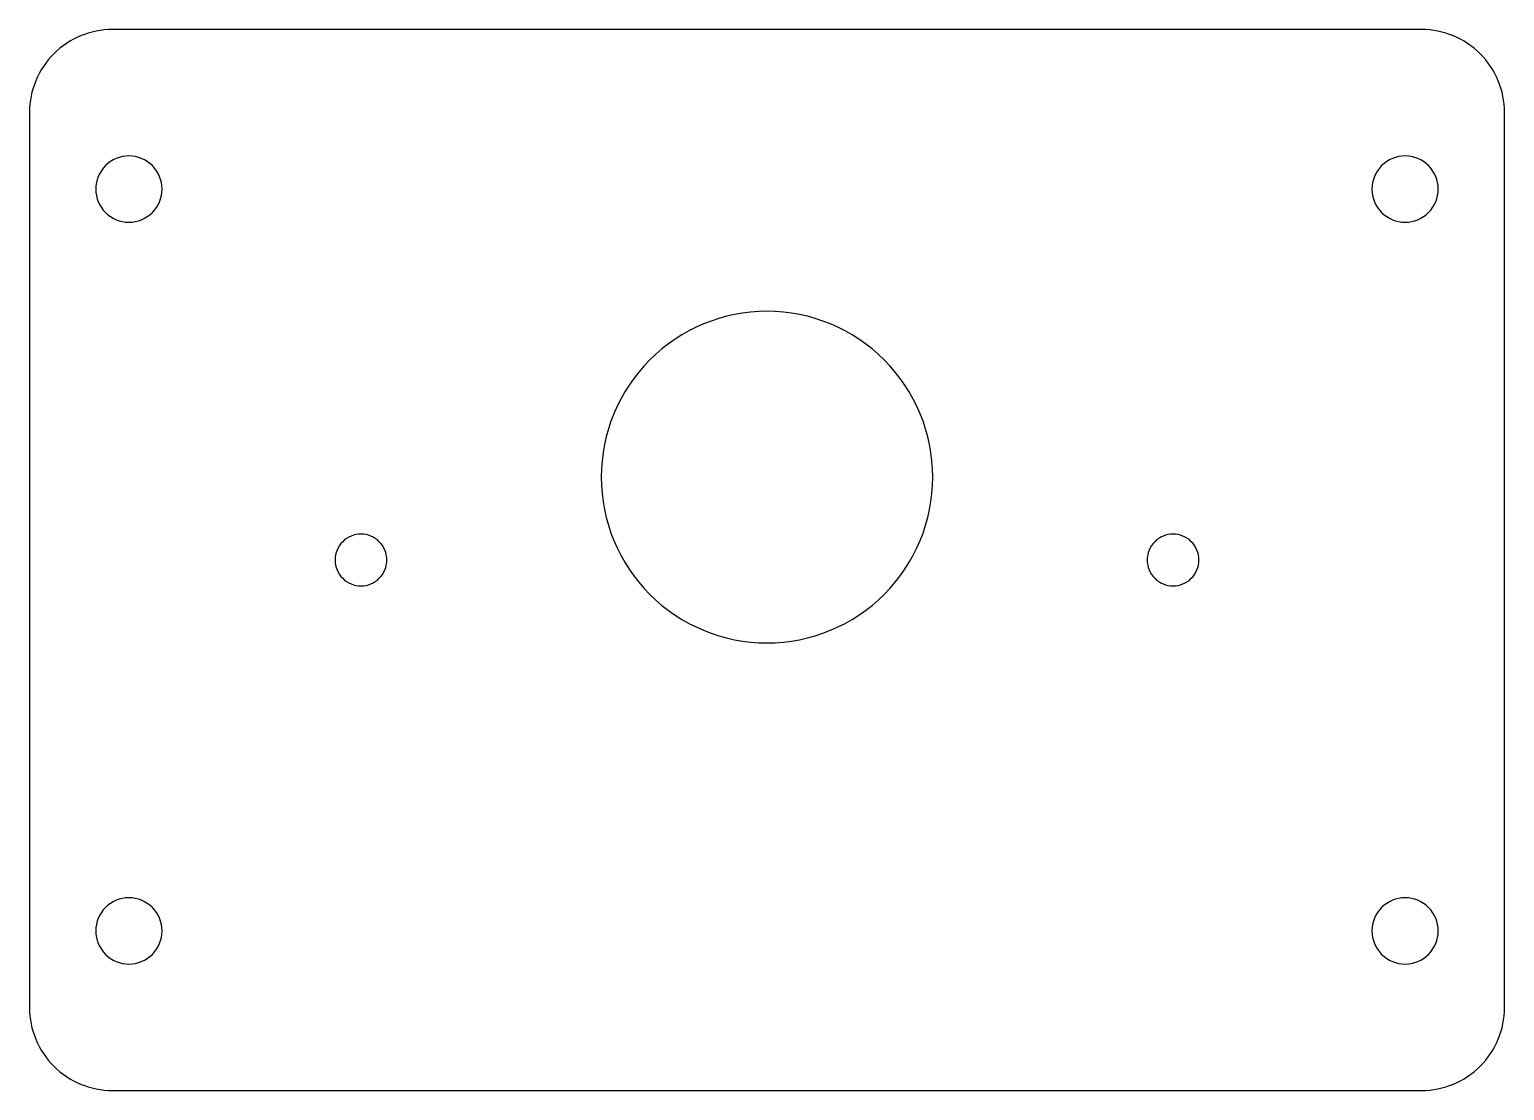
# Model space of a CAD drawing. Extents: x -44.5 to 44.5, y -32 to 32.
import ezdxf

# ---------------------------------------------------------------- set-up
doc = ezdxf.new("R2010")
doc.units = 0
doc.layers.add('LAYER_1', color=18, linetype='CONTINUOUS')

msp = doc.modelspace()

# ---------------------------------------------------------------- linework, layer by layer
at = {"layer": 'LAYER_1'}
for points in [[(-44.5, 27), (-44.5, -27, 0.414214), (-39.5, -32), (39.5, -32, 0.414214), (44.5, -27), (44.5, 27, 0.414214), (39.5, 32), (-39.5, 32, 0.414214)], [(-38.5, 24.375, 0.414214), (-40.5, 22.375, 0.414214), (-38.5, 20.375, 0.414214), (-36.5, 22.375, 0.414214)], [(38.5, 24.375, 0.414214), (36.5, 22.375, 0.414214), (38.5, 20.375, 0.414214), (40.5, 22.375, 0.414214)], [(0, 15, 0.414214), (-10, 5, 0.414214), (0, -5, 0.414214), (10, 5, 0.414214)], [(-24.5, 1.56, 0.414214), (-26.06, 0, 0.414214), (-24.5, -1.56, 0.414214), (-22.94, 0, 0.414214)], [(24.5, 1.56, 0.414214), (22.94, 0, 0.414214), (24.5, -1.56, 0.414214), (26.06, 0, 0.414214)], [(-38.5, -20.375, 0.414214), (-40.5, -22.375, 0.414214), (-38.5, -24.375, 0.414214), (-36.5, -22.375, 0.414214)], [(38.5, -20.375, 0.414214), (36.5, -22.375, 0.414214), (38.5, -24.375, 0.414214), (40.5, -22.375, 0.414214)]]:
    msp.add_lwpolyline(points, format="xyb", close=True, dxfattribs=at)

doc.saveas('drawing.dxf')
